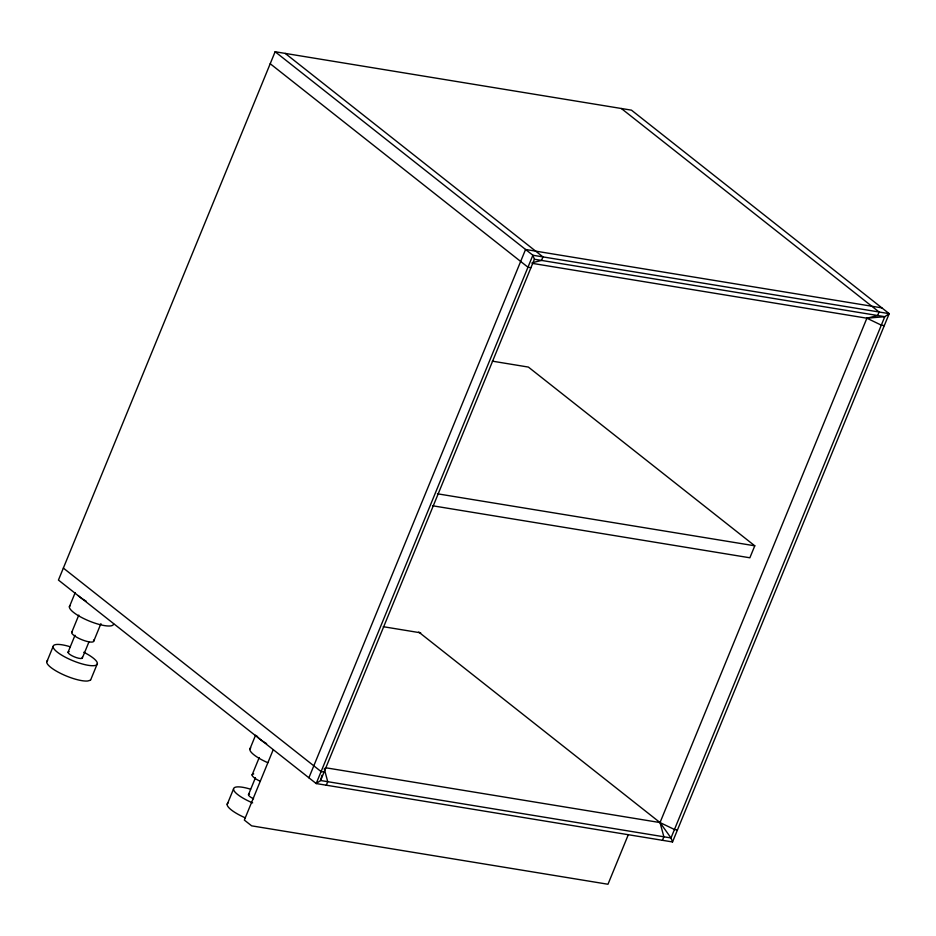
<?xml version="1.0" encoding="UTF-8"?>
<svg xmlns="http://www.w3.org/2000/svg" width="936" height="936" viewBox="0 0 936 936"><rect width="100%" height="100%" fill="white"/><g stroke="black" fill="none" stroke-linecap="round" stroke-linejoin="round"><path stroke-width="1.4" d="M321.925 775.3L320.615 780.519L316.192 783.549L58.441 580.063L275.125 51.749L631.449 110.156L889.2 313.654L672.528 841.955L316.192 783.549L532.876 255.247L275.125 51.749M46.8 661.892L53.106 646.519M69.393 606.809L75.161 592.722M71.674 632.49L78.799 615.104M68.035 652.287L75.009 635.287M82.415 657.844L88.85 642.154M93.799 641.031L100.924 623.645M97.356 663.624L91.049 678.986A23.704 6.096 22.3 0 1 90.184 680.355M227.226 804.328L233.532 788.966M249.807 749.256L255.586 735.169M252.1 774.938L259.225 757.552M248.461 794.734L255.434 777.734M273.242 749.642L244.343 820.076L251.655 825.844L607.979 884.251L628.15 835.076M308.892 777.793L525.564 249.479L881.899 307.885M532.198 263.344L866.888 318.205L884.789 316.684L889.2 313.654L532.876 255.247L534.397 259.249L320.615 780.519L670.995 837.954L672.528 841.955M326.29 785.21L327.74 781.689L324.254 768.76M492.324 361.156L528.384 367.076L754.779 545.805L749.865 557.786L432.479 505.756M621.352 108.506L879.103 311.992L877.664 315.514L866.888 318.205L660.032 822.568L663.87 836.784L662.431 840.306M90.113 680.32L87.738 680.987A23.774 6.107 22.3 0 1 59.834 673.007A23.774 6.107 22.3 0 1 47.619 660.5M532.104 262.77L541.523 260.419L542.962 256.897L285.223 53.41M534.397 259.249L884.789 316.684L670.995 837.954L660.032 822.568L418.743 632.057M530.934 267.708L527.962 267.216L270.211 63.73M884.286 325.623L881.314 325.143L866.888 318.205M437.393 493.787L754.779 545.805M383.245 626.699L420.697 632.841M325.342 767.707L660.032 822.568L674.47 829.495L677.43 829.986M324.078 772.06L321.106 771.58L63.355 568.082M83.784 652.252A23.774 6.107 22.3 0 1 91.985 665.707A23.774 6.107 22.3 0 1 56.324 651.316A23.774 6.107 22.3 0 1 70.153 646.753M82.216 657.224A7.722 1.989 22.3 0 1 74.108 656.756A7.722 1.989 22.3 0 1 69.1 651.631M93.483 640.072A11.887 3.054 22.3 0 1 82.45 639.943A11.887 3.054 22.3 0 1 72.13 631.812M113.619 623.902A23.774 6.107 22.3 0 1 88.066 620.545A23.774 6.107 22.3 0 1 70.305 605.463M86.182 601.181A23.774 6.107 22.3 0 1 78.367 595.752M252.661 802.889A23.774 6.107 22.3 0 1 233.555 789.457A23.774 6.107 22.3 0 1 250.579 789.2M267.801 762.688A23.774 6.107 22.3 0 1 250.731 747.911M245.197 817.783A23.774 6.107 22.3 0 1 228.045 802.948M253.574 798.771A7.722 1.989 22.3 0 1 249.526 794.079M259.962 781.139A11.887 3.054 22.3 0 1 253.726 773.92M266.608 743.617A23.774 6.107 22.3 0 1 256.733 735.825"/></g></svg>
